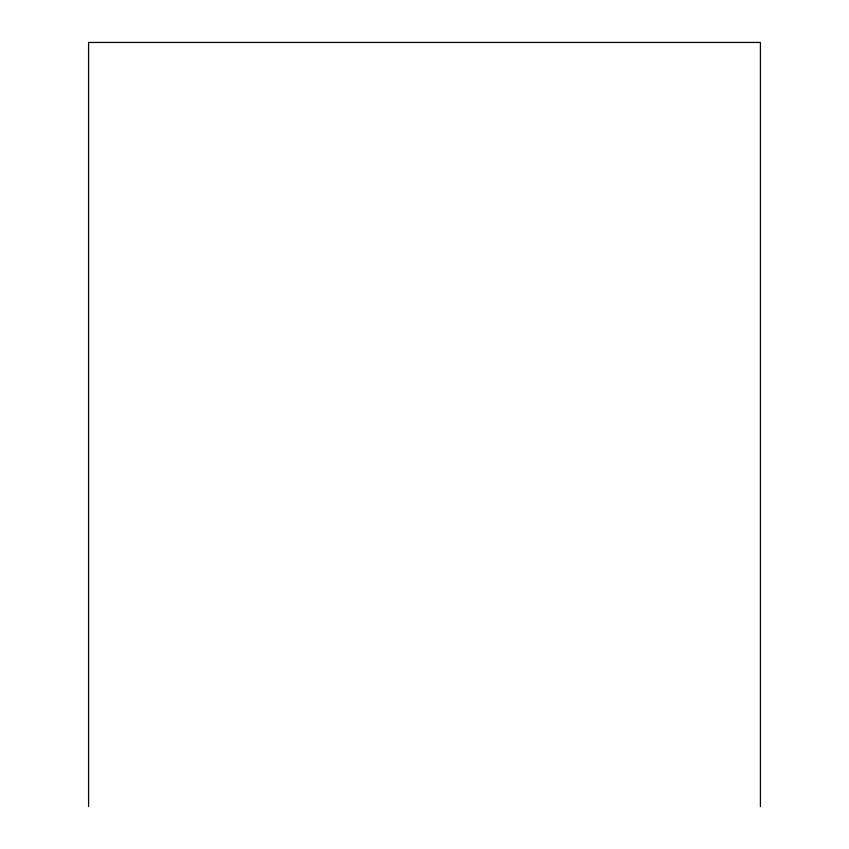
<?xml version="1.0" encoding="UTF-8"?>
<svg xmlns="http://www.w3.org/2000/svg" width="849" height="849" viewBox="0 0 849 849"><rect width="100%" height="100%" fill="white"/><g stroke="black" fill="none" stroke-linecap="round" stroke-linejoin="round"><path stroke-width="1.27" d="M760.417 806.55L760.417 42.45L88.583 42.45L88.583 806.55"/></g></svg>
